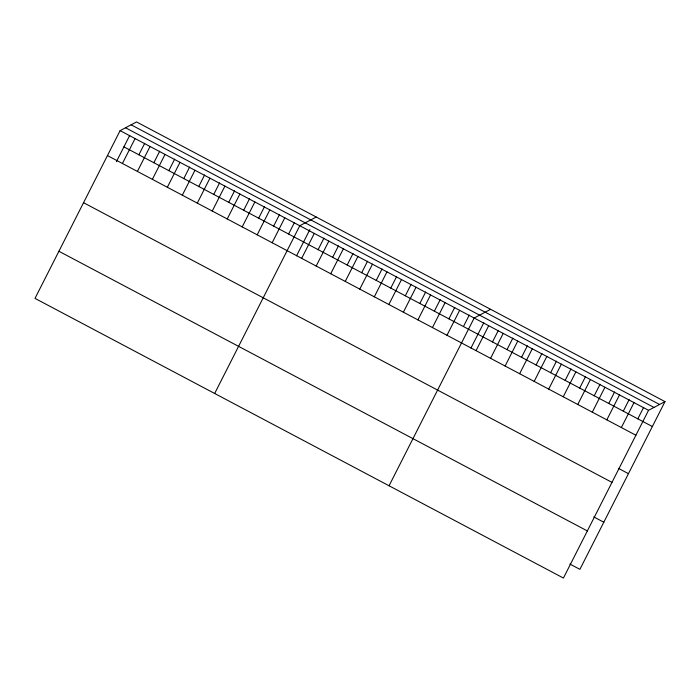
<?xml version="1.0" encoding="UTF-8"?>
<svg xmlns="http://www.w3.org/2000/svg" width="700" height="700" viewBox="0 0 700 700"><rect width="100%" height="100%" fill="white"/><g stroke="black" fill="none" stroke-linecap="round" stroke-linejoin="round"><path stroke-width="1.05" d="M120.102 130.646L35 298.392L563.439 578.06L648.541 410.314L665 401.608L136.561 121.94L120.102 130.646L648.541 410.314M116.41 161.656L129.745 135.362M122.43 163.502L135.074 138.565M138.88 154.787L144.725 143.281M137.401 171.421L150.045 146.492M153.86 162.715L159.696 151.209M152.373 179.349L165.025 154.42M168.831 170.643L174.668 159.136M167.344 187.268L179.996 162.339M183.803 178.561L189.639 167.055M182.315 195.195L194.968 170.266M198.774 186.489L204.61 174.982M197.295 203.123L209.939 178.185M213.745 194.407L219.581 182.901M212.266 211.041L224.91 186.112M228.716 202.335L234.553 190.829M227.237 218.969L239.881 194.04M243.688 210.263L249.532 198.756M242.209 226.888L254.852 201.959M258.668 218.181L264.504 206.675M257.18 234.815L269.832 209.886M273.639 226.109L279.475 214.602M272.151 242.743L284.804 217.805M288.61 234.027L294.446 222.521M214.673 393.479L299.775 225.733L316.225 217.026M296.546 255.815L309.908 229.486M301.656 258.352L314.309 233.424M318.115 249.646L323.951 238.14M316.19 266.044L328.842 241.115M332.649 257.338L338.485 245.831M330.724 273.735L343.368 248.806M347.174 265.029L353.019 253.523M345.257 281.426L357.901 256.498M361.707 272.72L367.544 261.214M359.783 289.118L372.435 264.189M376.241 280.411L382.078 268.905M374.316 296.809L386.969 271.88M390.775 288.102L396.611 276.596M388.85 304.5L401.502 279.571M405.309 295.794L411.145 284.287M403.384 312.191L416.027 287.262M419.834 303.485L425.679 291.979M417.918 319.882L430.561 294.954M434.368 311.176L440.204 299.67M432.451 327.574L445.095 302.645M448.901 318.868L454.738 307.361M446.976 335.265L459.629 310.336M463.435 326.559L469.271 315.053M389.06 485.774L474.162 318.027L490.613 309.312M470.934 348.11L483.805 322.744M476.044 350.648L488.688 325.71M492.502 341.933L498.339 330.426M490.577 358.339L503.221 333.401M507.028 349.624L512.872 338.118M505.111 366.03L517.755 341.092M521.561 357.315L527.398 345.809M519.636 373.721L532.289 348.784M536.095 365.006L541.931 353.5M534.17 381.412L546.822 356.475M550.629 372.697L556.465 361.191M548.704 389.104L561.356 364.166M565.163 380.389L570.999 368.882M563.238 396.786L575.881 371.858M579.688 388.08L585.532 376.574M577.771 404.477L590.415 379.549M594.221 395.771L600.058 384.265M592.305 412.169L604.949 387.24M608.755 403.463L614.591 391.956M606.83 419.86L619.483 394.931M623.289 411.154L629.125 399.648M621.364 427.551L634.016 402.623M637.822 418.845L643.659 407.339M665 401.608L579.898 569.354L569.905 564.069M131.127 124.81L659.566 404.477M125.536 127.768L653.975 407.444M123.909 146.869L652.356 426.536M107.459 155.575L635.898 435.243M618.45 468.379L628.442 473.664M83.545 202.702L611.984 482.379M593.819 516.941L603.803 522.226M58.914 251.265L587.352 530.933"/></g></svg>
